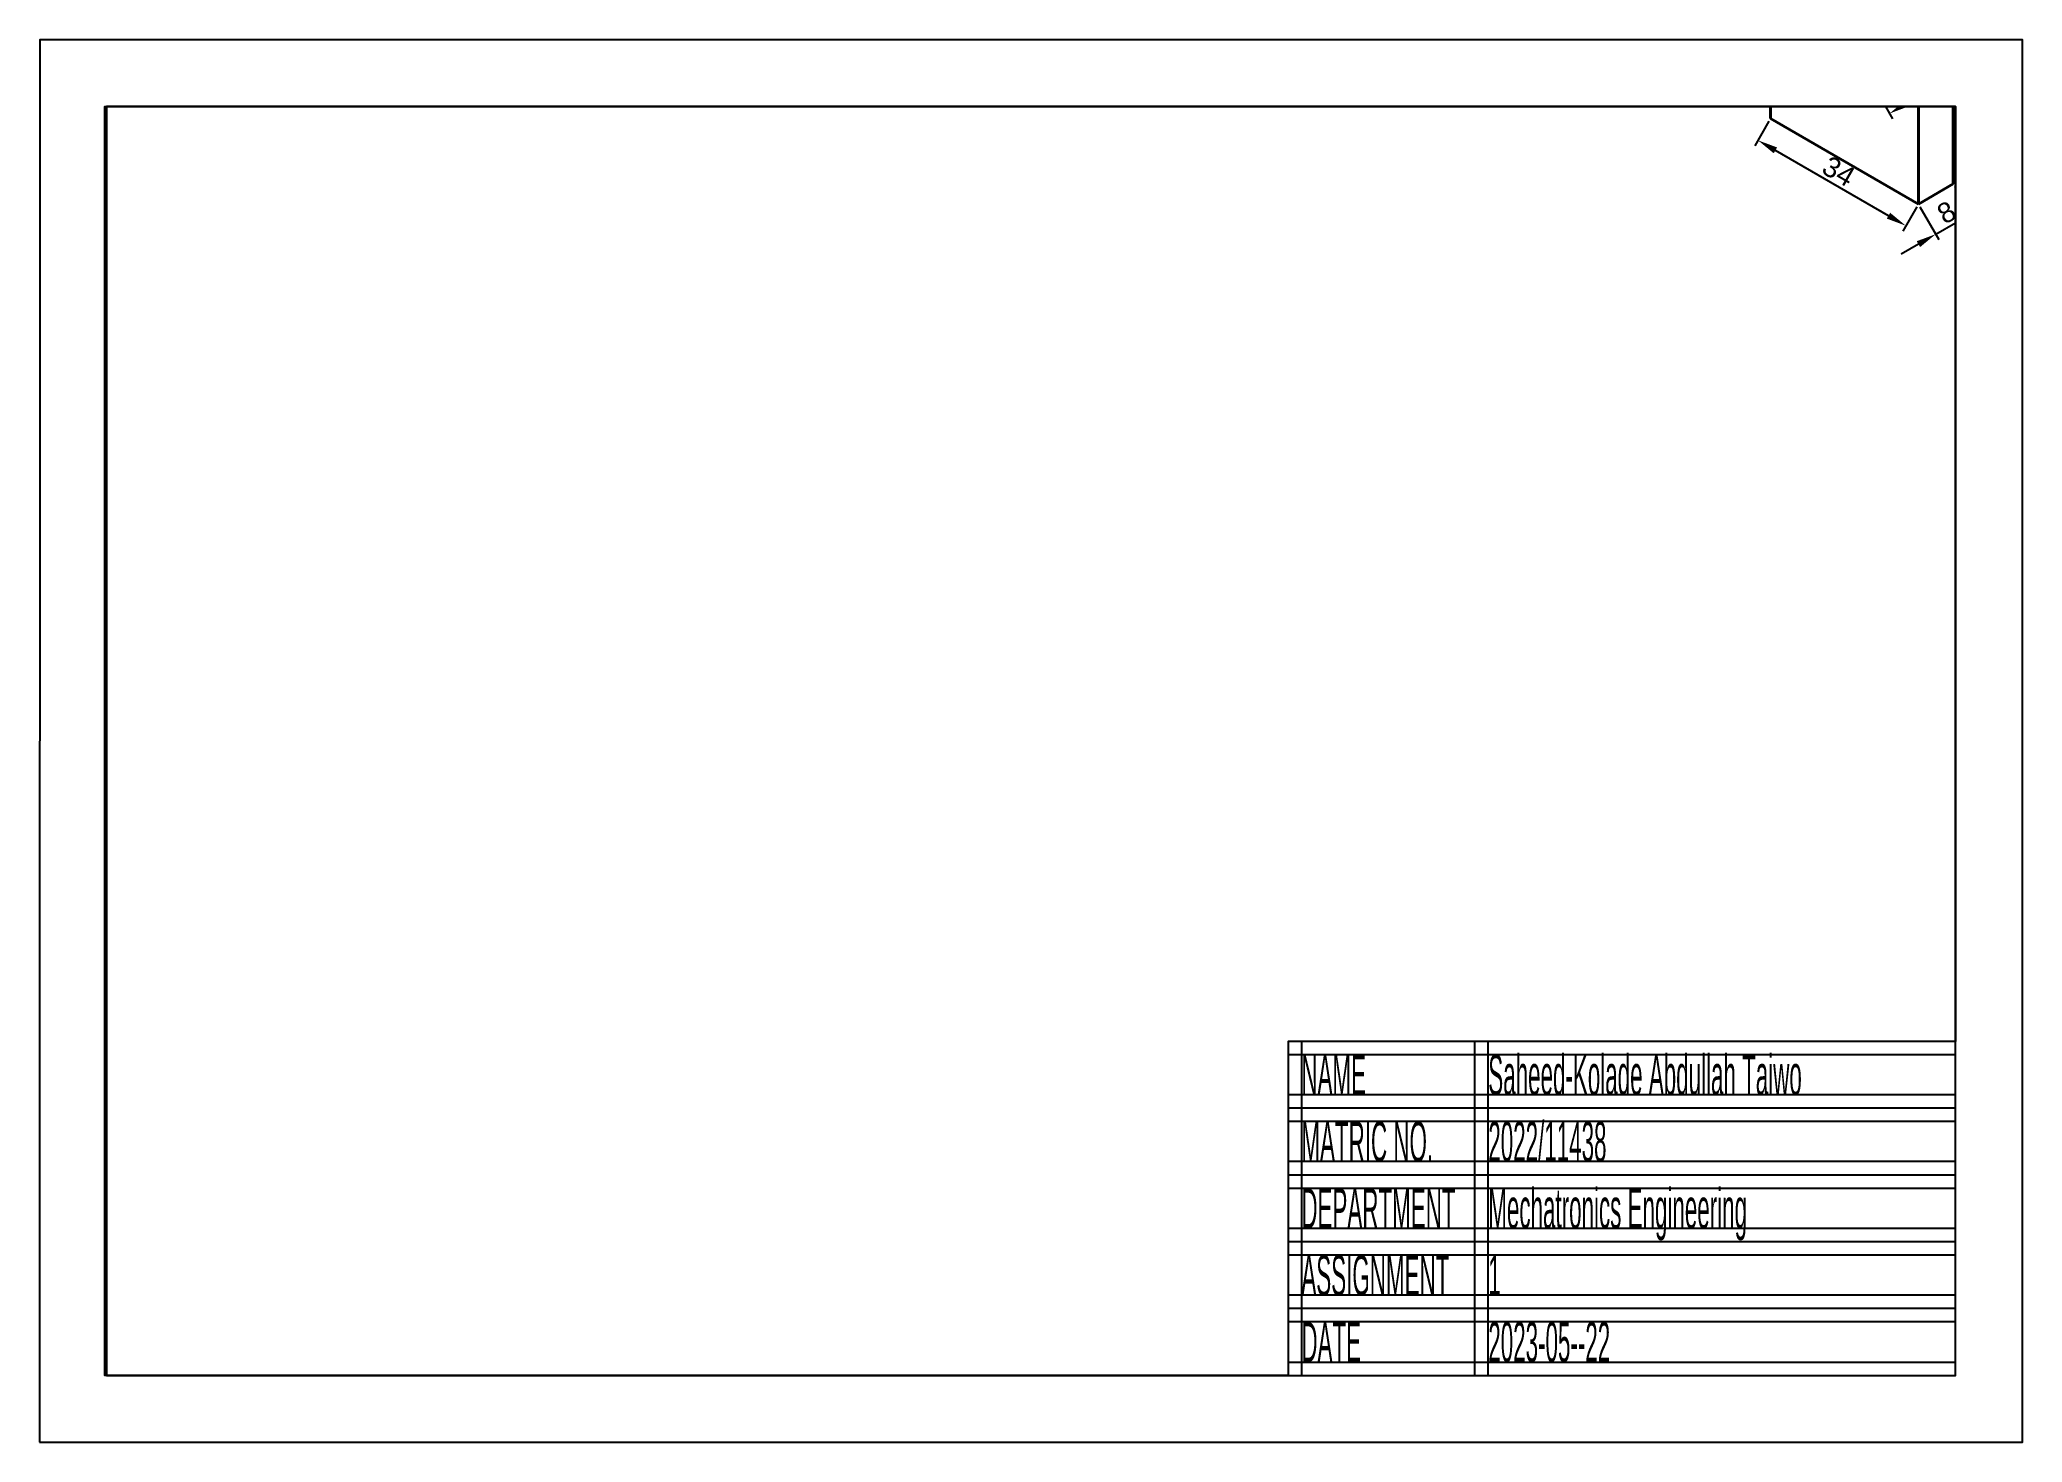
# Paper-space layout 'Layout1' of a CAD drawing. Header units: millimetres. Extents: x -20 to 277, y -7 to 202.
# The model-space entities are those that its viewports show. They can reach past a viewport. Long polylines and large blocks are cut down to what shows.
import ezdxf

# ---------------------------------------------------------------- set-up
doc = ezdxf.new("R2010")
doc.units = ezdxf.units.MM
doc.layers.add('Thick', color=7, linetype='Continuous', lineweight=40)
doc.styles.get("Standard").update_dxf_attribs({"font": 'arial.ttf'})
doc.styles.add('Title Block', font='arial.ttf', dxfattribs={"width": 0.4, "height": 6})
doc.dimstyles.new('ISO-25', dxfattribs={"dimtxt": 4, "dimasz": 4, "dimexe": 1.25, "dimexo": 0.625, "dimtad": 1, "dimtxsty": 'Standard', "dimcen": 2.5, "dimadec": 0, "dimazin": 0, "dimtfac": 1, "dimtmove": 0, "dimatfit": 3, "dimfxl": 1, "dimarcsym": 0})

# ---------------------------------------------------------------- blocks, each defined once
blk = doc.blocks.new('*D58')
at = {"color": 0, "lineweight": -2, "transparency": 16777216}
for p, q in [((4251.05, 1485.63), (4259.44, 1471.1)), ((4227.64, 1454.18), (4255.35, 1470.18)), ((4216.41, 1465.63), (4224.8, 1451.1))]:
    blk.add_line(p, q, dxfattribs=at)
at = {"color": 0, "transparency": 16777216}
for points in [[(4255.02, 1470.76), (4255.69, 1469.6), (4258.82, 1472.18)], [(4227.31, 1454.76), (4227.97, 1453.6), (4224.18, 1452.18)]]:
    blk.add_solid(points, dxfattribs=at)
at = {"layer": 'Defpoints', "color": 0, "transparency": 16777216}
for p in [(4250.74, 1486.18), (4258.82, 1472.18), (4216.1, 1466.18)]:
    blk.add_point(p, dxfattribs=at)
at = {"color": 0, "transparency": 16777216, "insert": (4240.16, 1464.49), "char_height": 4, "attachment_point": 5, "rotation": 30}
blk.add_mtext('40', dxfattribs=at)
blk = doc.blocks.new('*D59')
at = {"color": 0, "lineweight": -2, "transparency": 16777216}
for p, q in [((4200.2, 1450.63), (4197.38, 1445.77)), ((4223.99, 1431.85), (4201.47, 1444.85)), ((4229.64, 1433.63), (4226.83, 1428.77))]:
    blk.add_line(p, q, dxfattribs=at)
at = {"color": 0, "transparency": 16777216}
for points in [[(4201.81, 1445.43), (4201.14, 1444.27), (4198.01, 1446.85)], [(4224.32, 1432.43), (4223.66, 1431.27), (4227.45, 1429.85)]]:
    blk.add_solid(points, dxfattribs=at)
at = {"layer": 'Defpoints', "color": 0, "transparency": 16777216}
for p in [(4200.51, 1451.18), (4198.01, 1446.85), (4229.95, 1434.18)]:
    blk.add_point(p, dxfattribs=at)
at = {"color": 0, "transparency": 16777216, "insert": (4214.07, 1440.66), "char_height": 4, "attachment_point": 5, "rotation": 330}
blk.add_mtext('34', dxfattribs=at)
blk = doc.blocks.new('*D60')
at = {"color": 0, "lineweight": -2, "transparency": 16777216}
for p, q in [((4237.19, 1437.63), (4240.96, 1431.11)), ((4230.26, 1433.63), (4234.03, 1427.11)), ((4243.8, 1434.19), (4247.27, 1436.19)), ((4233.41, 1428.19), (4240.34, 1432.19)), ((4229.94, 1426.19), (4226.48, 1424.19))]:
    blk.add_line(p, q, dxfattribs=at)
at = {"color": 0, "transparency": 16777216}
for points in [[(4243.47, 1434.77), (4244.13, 1433.61), (4240.34, 1432.19)], [(4229.61, 1426.77), (4230.28, 1425.61), (4233.41, 1428.19)]]:
    blk.add_solid(points, dxfattribs=at)
at = {"layer": 'Defpoints', "color": 0, "transparency": 16777216}
for p in [(4236.88, 1438.18), (4229.95, 1434.18), (4240.34, 1432.19)]:
    blk.add_point(p, dxfattribs=at)
at = {"color": 0, "transparency": 16777216, "insert": (4235.54, 1432.5), "char_height": 4, "attachment_point": 5, "rotation": 30}
blk.add_mtext('8', dxfattribs=at)

msp = doc.modelspace()

# ---------------------------------------------------------------- linework, layer by layer
at = {"layer": 'Thick'}
for p, q in [((4236.881, 1438.176), (4236.881, 1478.176)), ((4200.508, 1451.176), (4200.508, 1475.176)), ((4229.952, 1474.176), (4229.952, 1434.176)), ((4229.952, 1434.176), (4200.508, 1451.176)), ((4229.952, 1434.176), (4236.881, 1438.176))]:
    msp.add_line(p, q, dxfattribs=at)

# ---------------------------------------------------------------- dimensions: what is measured, and where the dimension line sits
for p1, p2, distance, picture, middle in [((4216.096, 1466.176), (4250.737, 1486.176), -16.161, '*D58', (4240.164, 1464.49)), ((4229.952, 1434.176), (4200.508, 1451.176), 4.997, '*D59', (4214.066, 1440.66)), ((4229.952, 1434.176), (4236.881, 1438.176), -6.912, '*D60', (4235.539, 1432.499))]:
    dim = msp.add_aligned_dim(p1=p1, p2=p2, distance=distance, dimstyle='ISO-25')
    dim.commit()
    dim.dimension.update_dxf_attribs({"geometry": picture, "text_midpoint": middle})

psp = doc.layouts.get("Layout1")

# ---------------------------------------------------------------- linework, layer by layer
for p, q in [((267, 52.52), (167, 52.52)), ((167, 52.52), (167, 2.51)), ((267, 50.52), (167, 50.52)), ((169, 52.52), (169, 2.51)), ((195, 2.51), (195, 52.52)), ((197, 2.51), (197, 52.52)), ((267, 44.52), (167, 44.52)), ((267, 42.52), (167, 42.52)), ((267, 40.52), (167, 40.52)), ((267, 34.52), (167, 34.52)), ((267, 32.52), (167, 32.52)), ((267, 30.52), (167, 30.52)), ((267, 24.52), (167, 24.52)), ((267, 22.52), (167, 22.52)), ((267, 20.52), (167, 20.52)), ((267, 14.52), (167, 14.52)), ((267, 12.52), (167, 12.52)), ((267, 10.52), (167, 10.52)), ((265, 4.52), (267, 4.52))]:
    psp.add_line(p, q)
for points in [[(-20, -7.5), (277, -7.48), (277, 202.5), (-19.97, 202.5)], [(-9.97, 192.5), (267, 192.5), (267, 52.52), (167, 52.51), (167, 2.51), (-10.25, 2.51), (-10.25, 192.5)], [(-10, 2.5), (267, 2.52), (267, 192.5), (-9.97, 192.5)]]:
    psp.add_lwpolyline(points, close=True)
psp.add_lwpolyline([(167, 4.51), (265, 4.52)])

# ---------------------------------------------------------------- texts
at = {"style": 'Title Block', "width": 0.4}
for s, p in [('NAME', (169, 44.52)), ('Saheed-Kolade Abdullah Taiwo', (197, 44.52)), ('MATRIC NO.', (169, 34.52)), ('2022/11438', (197, 34.52)), ('DEPARTMENT', (169, 24.52)), ('Mechatronics Engineering', (197, 24.52)), ('ASSIGNMENT', (169, 14.51)), ('1', (197, 14.52)), ('DATE', (169, 4.51)), ('2023-05--22', (197, 4.52))]:
    psp.add_text(s, height=6, dxfattribs=at).set_placement(p)

# ---------------------------------------------------------------- viewports
at = {"layer": '0'}
vp = psp.add_viewport(center=(128.38, 97.5), size=(277.25, 189.9828), view_center_point=(4053.125, 1327.334), view_height=252.47997, dxfattribs=at)
vp.dxf.flags = 0x10000  # cut along an outline
vp.dxf.clipping_boundary_handle = psp.add_lwpolyline([(-9.97, 192.5), (267, 192.5), (267, 52.52), (167, 52.51), (167, 2.51), (-10.25, 2.51), (-10.25, 192.5)], format="xyb", close=True, dxfattribs={"invisible": 1}).dxf.handle

doc.saveas('drawing.dxf')
